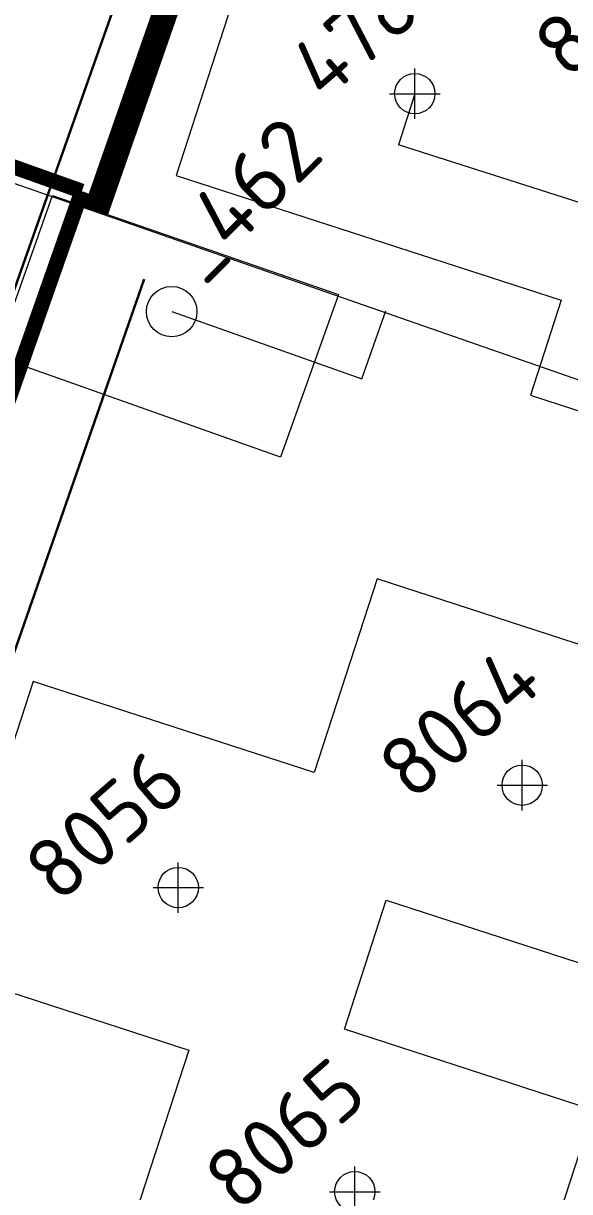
# Model space of a CAD drawing. Header units: millimetres. Extents: x 519 to 9564855, y -810 to 5021775.
# Drawn here: x 9531601.3 to 9531709.6, y 5000000.7 to 5000232.4 of the extents above; entities that cross this region are included whole.
import ezdxf

# ---------------------------------------------------------------- set-up
doc = ezdxf.new("R2010")
doc.units = ezdxf.units.MM
doc.header["$LTSCALE"] = 2
doc.header["$MEASUREMENT"] = 0
doc.header["$PDMODE"] = 2
doc.header["$PDSIZE"] = 5
doc.linetypes.add('1', pattern=[0])
doc.linetypes.add('DASHED', pattern=[0.75, 0.5, -0.25])
for name, color, linetype in [('Existing roads', 41, 'Continuous'), ('FIBERGLASS', 212, 'Continuous'), ('OLD WELLS(dr.bfr2000)', 24, 'Continuous'), ('Скважины на 2013 год.', 21, '1')]:
    doc.layers.add(name, color=color, linetype=linetype)
for name, color, linetype, lineweight in [('Скважины на 2022 год', 60, 'Continuous', 13), ('Электро', 1, 'Continuous', 30), ('Электроснаб', 1, 'Continuous', 18), ('Электроснабжене', 1, 'Continuous', 18)]:
    doc.layers.add(name, color=color, linetype=linetype, lineweight=lineweight)
doc.styles.add('Elect', font='isocpeur.ttf')

msp = doc.modelspace()

# ---------------------------------------------------------------- linework, layer by layer
at = {"linetype": 'ByBlock', "lineweight": 0, "ltscale": 5}
msp.add_lwpolyline([(9531595.73731, 5000166.39034), (9531607.09105, 5000198.22799), (9531663.78153, 5000178.58151), (9531652.27918, 5000146.31508), (9531595.73731, 5000166.39034)], dxfattribs=at)
at = {"layer": 'Existing roads', "lineweight": 0, "const_width": 5, "elevation": -24.67163}
msp.add_lwpolyline([(9531615.72507, 5000195.23581), (9531686.22745, 5000397.47775)], dxfattribs=at)
at = {"layer": 'FIBERGLASS', "lineweight": 0, "ltscale": 5}
for p, q in [((9531474.36772, 5000244.22417), (9533085.79736, 4999682.85721)), ((9531630.7, 5000175.2), (9531668.42559, 5000161.90414)), ((9531668.42559, 5000161.90414), (9531673.17924, 5000175.32467))]:
    msp.add_line(p, q, dxfattribs=at)
at = {"layer": 'FIBERGLASS', "color": 5, "linetype": 'DASHED', "lineweight": 0, "ltscale": 20, "const_width": 3}
msp.add_lwpolyline([(9531612.88825, 5000199.07456), (9531587.80727, 5000207.99638)], dxfattribs=at)
at = {"layer": 'FIBERGLASS', "color": 5, "linetype": 'DASHED', "lineweight": 0, "ltscale": 40, "const_width": 3}
msp.add_lwpolyline([(9531612.88825, 5000199.07456), (9531532.101, 4999969.172), (9531462.756, 4999725.164), (9531795.43, 4999614.868)], dxfattribs=at)
at = {"layer": 'OLD WELLS(dr.bfr2000)', "lineweight": 0}
msp.add_circle((9531630.7, 5000175.2), 5, dxfattribs=at)
at = {"layer": 'Скважины на 2013 год.', "color": 3, "linetype": 'ByBlock', "lineweight": 0, "ltscale": 5}
for p in [(9531678.9, 5000218.4), (9531898.22813, 5000137.3713)]:
    msp.add_line(p, (9531675.66336, 5000208.23446), dxfattribs=at)
at = {"layer": 'Скважины на 2013 год.', "color": 0, "linetype": 'ByBlock', "lineweight": 0}
msp.add_lwpolyline([(9531645.74228, 5000245.84406), (9531631.60309, 5000202.18266), (9531707.92886, 5000177.46529)], dxfattribs=at)
msp.add_circle((9531678.9, 5000218.4), 4, dxfattribs=at)
msp.add_point((9531678.9, 5000218.4), dxfattribs=at)
at = {"layer": 'Скважины на 2022 год', "color": 0, "lineweight": 0}
for points in [[(9531707.92886, 5000177.46529), (9531701.80762, 5000158.62825), (9531758.87102, 5000140.08723), (9531783.59238, 5000216.17175), (9531738.28923, 5000230.89164)], [(9531673.25029, 5000058.51262), (9531728.97175, 5000040.40762), (9531747.51277, 5000097.47102), (9531671.42825, 5000122.19238), (9531658.94971, 5000083.78738)], [(9531658.94971, 5000083.78738), (9531603.22825, 5000101.89238), (9531584.68723, 5000044.82898), (9531634.06675, 5000028.7846)], [(9531634.06675, 5000028.7846), (9531619.68723, 4999984.52898), (9531695.77175, 4999959.80762), (9531714.31277, 5000016.87102), (9531664.93325, 5000032.9154)]]:
    msp.add_lwpolyline(points, dxfattribs=at)
at = {"layer": 'Скважины на 2022 год', "color": 0, "linetype": 'ByBlock', "lineweight": 0}
msp.add_lwpolyline([(9531664.93325, 5000032.9154), (9531673.25029, 5000058.51262)], dxfattribs=at)
at = {"layer": 'Скважины на 2022 год', "color": 0, "lineweight": 0}
for centre in [(9531700.2, 5000081.3), (9531632, 5000061), (9531667, 5000000.7)]:
    msp.add_circle(centre, 4, dxfattribs=at)
for p in [(9531700.2, 5000081.3), (9531632, 5000061), (9531667, 5000000.7)]:
    msp.add_point(p, dxfattribs=at)
at = {"layer": 'Электро'}
for p, q in [((9531649.42445, 5000320.93459, 0), (9531568.68757, 5000092.52298, 0)), ((9531568.57761, 5000019.1565, -0.00006), (9531625.27303, 5000181.63119, -0.00006))]:
    msp.add_line(p, q, dxfattribs=at)
at = {"layer": 'Электроснаб', "color": 1, "linetype": 'ByBlock', "lineweight": 0}
msp.add_line((9531649.42445, 5000320.93459, 0), (9531568.68757, 5000092.52298, 0), dxfattribs=at)
at = {"layer": 'Электроснабжене', "color": 1, "linetype": 'ByBlock', "lineweight": 0}
for p, q in [((9531649.42445, 5000320.93459, 0), (9531568.68757, 5000092.52298, 0)), ((9531568.57761, 5000019.1565, -0.00006), (9531618.09483, 5000161.06028, -0.00006))]:
    msp.add_line(p, q, dxfattribs=at)

# ---------------------------------------------------------------- texts
at = {"layer": 'OLD WELLS(dr.bfr2000)', "lineweight": 0, "style": 'Elect'}
msp.add_text(' _462', height=12.5, rotation=44.9999999, dxfattribs=at).set_placement((9531630.7, 5000175.2))
at = {"layer": 'Скважины на 2013 год.', "color": 0, "linetype": 'ByBlock', "lineweight": 0, "style": 'Elect'}
msp.add_text('4781', height=12, rotation=41, dxfattribs=at).set_placement((9531660.93583, 5000216.64333))
at = {"layer": 'Скважины на 2022 год', "color": 0, "lineweight": 0, "style": 'Elect'}
for s, p in [('8055', (9531709.25183, 5000220.80073)), ('8064', (9531678.43594, 5000077.75931)), ('8056', (9531608.29209, 5000057.53979)), ('8065', (9531643.93161, 4999996.19977))]:
    msp.add_text(s, height=12, rotation=41, dxfattribs=at).set_placement(p)

doc.saveas('drawing.dxf')
